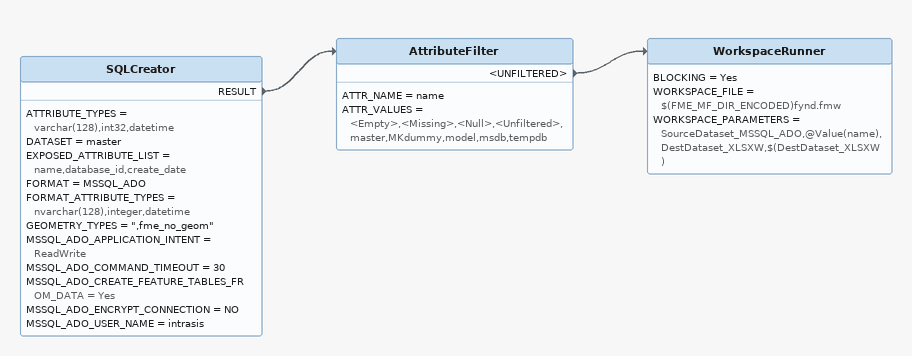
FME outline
SQLCreator
    ATTRIBUTE_TYPES = varchar(128),int32,datetime
    DATASET = master
    EXPOSED_ATTRIBUTE_LIST = name,database_id,create_date
    FORMAT = MSSQL_ADO
    FORMAT_ATTRIBUTE_TYPES = nvarchar(128),integer,datetime
    GEOMETRY_TYPES = ",fme_no_geom"
    MSSQL_ADO_APPLICATION_INTENT = ReadWrite
    MSSQL_ADO_COMMAND_TIMEOUT = 30
    MSSQL_ADO_CREATE_FEATURE_TABLES_FROM_DATA = Yes
    MSSQL_ADO_ENCRYPT_CONNECTION = NO
    MSSQL_ADO_USER_NAME = intrasis
    RESULT -> AttributeFilter
AttributeFilter
    ATTR_NAME = name
    ATTR_VALUES = <Empty>,<Missing>,<Null>,<Unfiltered>,master,MKdummy,model,msdb,tempdb
    <UNFILTERED> -> WorkspaceRunner
WorkspaceRunner
    BLOCKING = Yes
    WORKSPACE_FILE = $(FME_MF_DIR_ENCODED)fynd.fmw
    WORKSPACE_PARAMETERS = SourceDataset_MSSQL_ADO,@Value(name),DestDataset_XLSXW,$(DestDataset_XLSXW)
